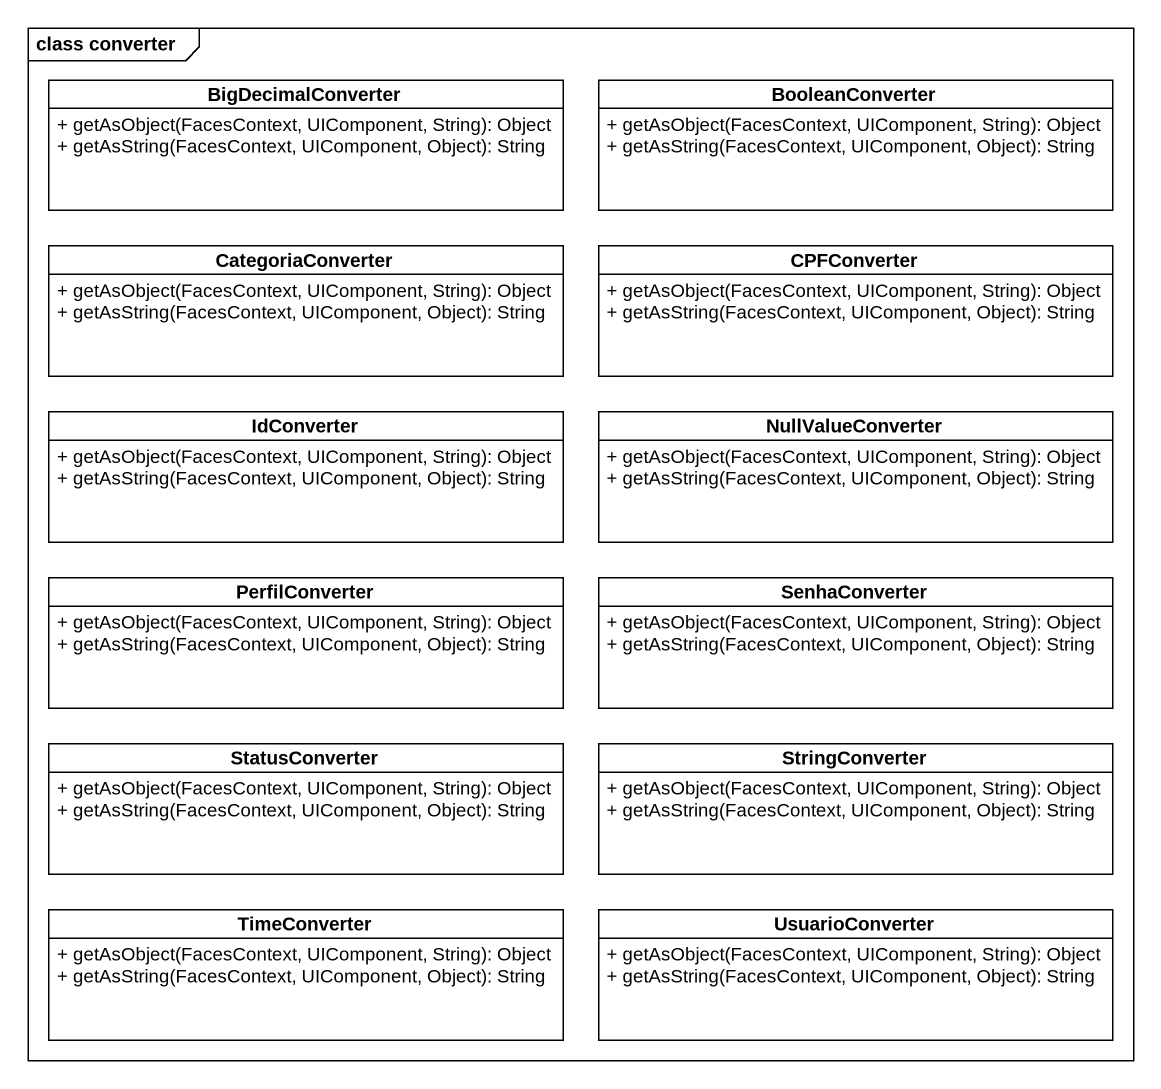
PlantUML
@startuml
mainframe class converter
hide circle
hide empty members
skinparam classAttributeIconSize 0
class BigDecimalConverter {
  + getAsObject(FacesContext, UIComponent, String): Object
  + getAsString(FacesContext, UIComponent, Object): String
}
class BooleanConverter {
  + getAsObject(FacesContext, UIComponent, String): Object
  + getAsString(FacesContext, UIComponent, Object): String
}
class CategoriaConverter {
  + getAsObject(FacesContext, UIComponent, String): Object
  + getAsString(FacesContext, UIComponent, Object): String
}
class CPFConverter {
  + getAsObject(FacesContext, UIComponent, String): Object
  + getAsString(FacesContext, UIComponent, Object): String
}
class IdConverter {
  + getAsObject(FacesContext, UIComponent, String): Object
  + getAsString(FacesContext, UIComponent, Object): String
}
class NullValueConverter {
  + getAsObject(FacesContext, UIComponent, String): Object
  + getAsString(FacesContext, UIComponent, Object): String
}
class PerfilConverter {
  + getAsObject(FacesContext, UIComponent, String): Object
  + getAsString(FacesContext, UIComponent, Object): String
}
class SenhaConverter {
  + getAsObject(FacesContext, UIComponent, String): Object
  + getAsString(FacesContext, UIComponent, Object): String
}
class StatusConverter {
  + getAsObject(FacesContext, UIComponent, String): Object
  + getAsString(FacesContext, UIComponent, Object): String
}
class StringConverter {
  + getAsObject(FacesContext, UIComponent, String): Object
  + getAsString(FacesContext, UIComponent, Object): String
}
class TimeConverter {
  + getAsObject(FacesContext, UIComponent, String): Object
  + getAsString(FacesContext, UIComponent, Object): String
}
class UsuarioConverter {
  + getAsObject(FacesContext, UIComponent, String): Object
  + getAsString(FacesContext, UIComponent, Object): String
}
@enduml
